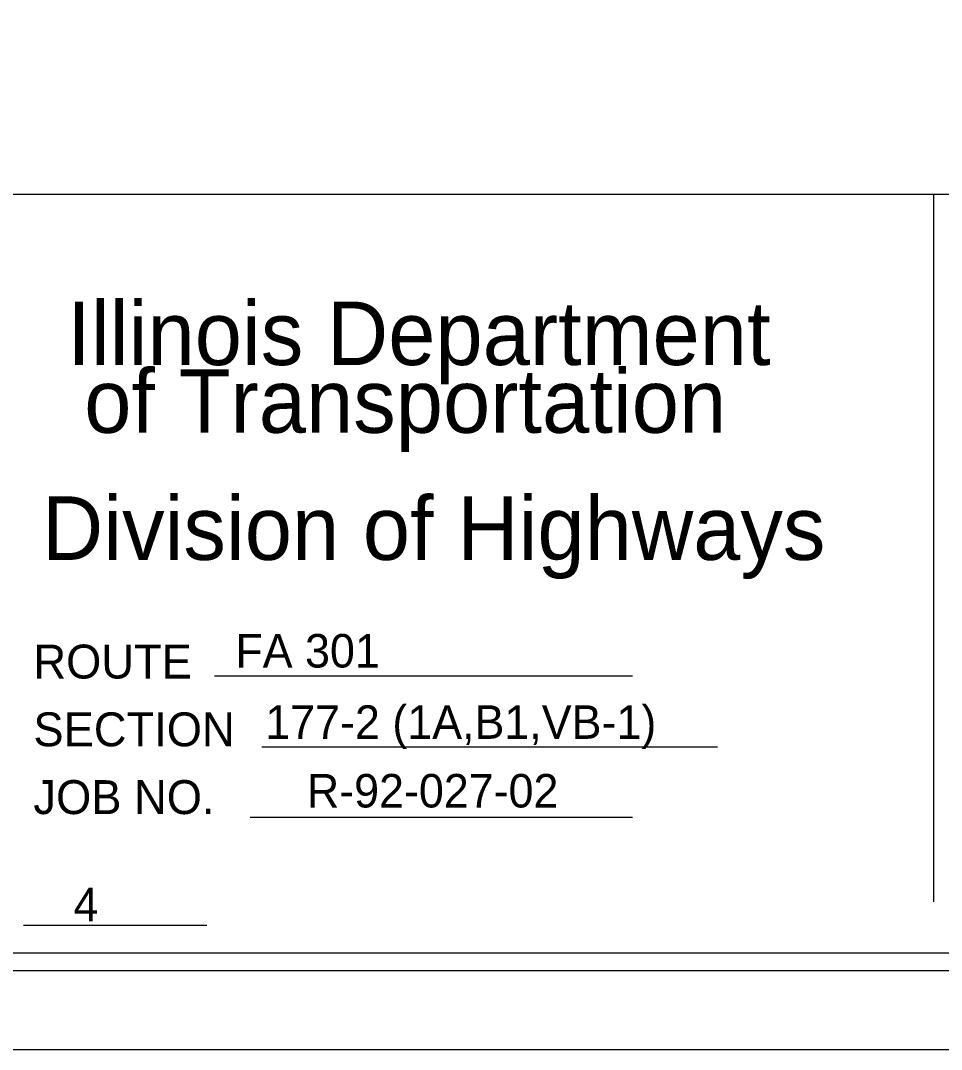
# Model space of a CAD drawing. Extents: x 777607.2 to 777685.3, y 2094784.8 to 2094820.4.
# Drawn here: x 777647.152 to 777649.9, y 2094796.841 to 2094799.91 of the extents above; entities that cross this region are included whole.
import ezdxf

# ---------------------------------------------------------------- set-up
doc = ezdxf.new("R2010")
doc.units = 0
doc.layers.add('Level 32', color=7, linetype='Continuous')
doc.layers.add('Sheets_General Details', color=7, linetype='Continuous')

msp = doc.modelspace()

# ---------------------------------------------------------------- linework, layer by layer
at = {"layer": 'Level 32'}
msp.add_lwpolyline([(777654.1287, 2094807.841), (777645.6287, 2094807.841), (777645.6287, 2094796.8411), (777654.1287, 2094796.8411)], dxfattribs=at)
at = {"layer": 'Sheets_General Details'}
for p, q in [((777646.1352, 2094799.3924), (777653.6221, 2094799.3924)), ((777646.1352, 2094799.3924), (777653.6221, 2094799.3924)), ((777646.1352, 2094799.3924), (777653.6221, 2094799.3924)), ((777646.1352, 2094799.3924), (777653.6221, 2094799.3924)), ((777649.8781, 2094797.2809), (777649.8781, 2094799.3924)), ((777647.7313, 2094797.9554), (777648.9779, 2094797.9554)), ((777647.7313, 2094797.9554), (777648.9779, 2094797.9554)), ((777647.7313, 2094797.9554), (777648.9779, 2094797.9554)), ((777647.8719, 2094797.7439), (777649.2323, 2094797.7439)), ((777647.8719, 2094797.7439), (777648.9779, 2094797.7439)), ((777647.8719, 2094797.7439), (777648.9779, 2094797.7439)), ((777647.8371, 2094797.5334), (777648.9779, 2094797.5334)), ((777647.8371, 2094797.5334), (777648.9779, 2094797.5334)), ((777647.8371, 2094797.5334), (777648.9779, 2094797.5334)), ((777647.1613, 2094797.2122), (777647.7084, 2094797.2122)), ((777645.9836, 2094797.1293), (777653.7738, 2094797.1293)), ((777645.9305, 2094797.0762), (777653.8268, 2094797.0762))]:
    msp.add_line(p, q, dxfattribs=at)

# ---------------------------------------------------------------- texts
for s, height, p in [('Illinois Department', 0.189539, (777647.2915, 2094798.8825)), ('of Transportation', 0.189539, (777647.342, 2094798.6804)), ('Division of Highways', 0.189539, (777647.2157, 2094798.3013)), (' FA 301', 0.1, (777647.7559, 2094797.9802)), ('ROUTE', 0.10106, (777647.1904, 2094797.9475)), ('ROUTE', 0.10106, (777647.1904, 2094797.9475)), ('ROUTE', 0.10106, (777647.1904, 2094797.9475)), ('SECTION', 0.10106, (777647.1904, 2094797.7453)), ('SECTION', 0.10106, (777647.1904, 2094797.7453)), ('SECTION', 0.10106, (777647.1904, 2094797.7453)), ('177-2 (1A,B1,VB-1)', 0.1, (777647.8824, 2094797.7675)), ('R-92-027-02', 0.1, (777648.0065, 2094797.5627)), ('JOB NO.', 0.10106, (777647.1904, 2094797.5432)), ('JOB NO.', 0.10106, (777647.1904, 2094797.5431)), ('JOB NO.', 0.10106, (777647.1904, 2094797.5431)), ('4', 0.1, (777647.3102, 2094797.2236))]:
    msp.add_text(s, height=height, dxfattribs=at).set_placement(p)

doc.saveas('drawing.dxf')
